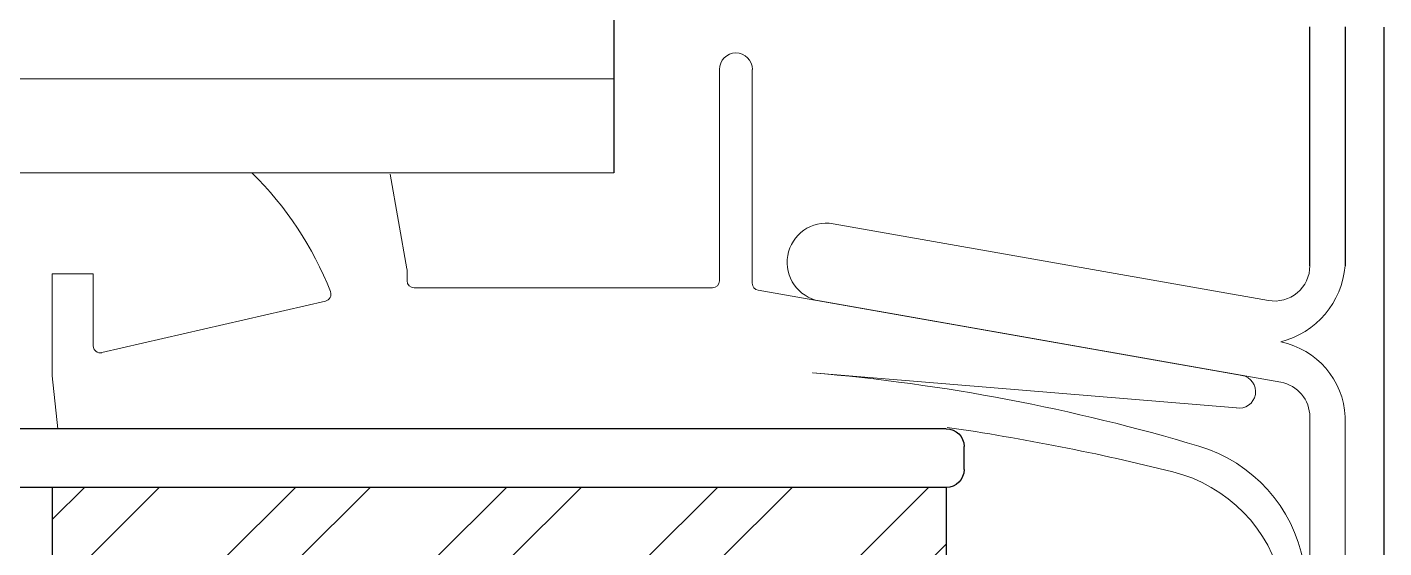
# Model space of a CAD drawing. Header units: inches. Extents: x -154 to 13, y 2 to 55.
# Drawn here: x -120.818 to -118.545, y 31.968 to 32.841 of the extents above; entities that cross this region are included whole.
import ezdxf

# ---------------------------------------------------------------- set-up
doc = ezdxf.new("R2010")
doc.units = ezdxf.units.IN
doc.header["$LTSCALE"] = 2
doc.header["$MEASUREMENT"] = 0
doc.layers.get('0').update_dxf_attribs({"linetype": 'CONTINUOUS'})
doc.layers.add('VELUX_Skylight', color=7, linetype='CONTINUOUS')

# ---------------------------------------------------------------- blocks, each defined once
blk = doc.blocks.new('A$C542E2BF1')
at = {"color": 7, "linetype": 'Continuous', "lineweight": 30}
for p, q in [((0, 0.0984), (2.8692, 0.0984)), ((-0.0299, 0.0299), (-0.0299, 0.0685)), ((0, 0), (2.2335, 0))]:
    blk.add_line(p, q, dxfattribs=at)
for centre, start, end in [((0, 0.0685), 90, 180), ((0, 0.0299), 180, 270)]:
    blk.add_arc(centre, 0.0299, start, end, dxfattribs=at)

msp = doc.modelspace()

# ---------------------------------------------------------------- hatches: boundary and pattern name
h = msp.add_hatch()
h.set_pattern_fill('STEEL', color=8, scale=2, style=0)
h.set_pattern_definition([(45, (-189.00682, 21.6421), (-0.1767767, 0.1767767), []), (45, (-189.00682, 21.7671), (-0.1767767, 0.1767767), [])])
h.paths.add_polyline_path([(-120.6509, 31.8193, -0.414214), (-120.5259, 31.9443), (-119.5279, 31.9443, -0.414214), (-119.4029, 31.8193), (-119.4029, 31.2978), (-119.2779, 31.2978), (-119.2779, 32.0693), (-120.7759, 32.0693), (-120.7759, 26.5811), (-119.2779, 26.5811), (-119.2779, 31.2978), (-119.4029, 31.2978), (-119.4029, 26.8311, -0.414214), (-119.5279, 26.7061), (-120.5259, 26.7061, -0.414214), (-120.6509, 26.8311)])

# ---------------------------------------------------------------- linework, layer by layer
at = {"color": 7}
for p, q in [((-120.7759, 32.0693), (-120.7759, 26.0811)), ((-119.2779, 32.0693), (-120.7717, 32.0693)), ((-119.2779, 32.0693), (-120.7717, 32.0693)), ((-119.2779, 32.0693), (-119.2779, 26.5811)), ((-119.2779, 32.0693), (-119.2779, 26.5811)), ((-119.2779, 32.0693), (-119.2779, 26.5811)), ((-119.2779, 32.0693), (-119.2779, 26.5803))]:
    msp.add_line(p, q, dxfattribs=at)
at = {"layer": 'VELUX_Skylight'}
for p, q in [((-119.8346, 33.2659), (-119.8346, 32.5966)), ((-118.6687, 32.4409), (-118.6687, 32.8413)), ((-118.6096, 32.8413), (-118.6096, 32.4409)), ((-118.5446, 32.8408), (-118.5447, 32.8408)), ((-118.5447, 32.8408), (-118.5447, 30.7272))]:
    msp.add_line(p, q, dxfattribs=at)
at = {"layer": 'VELUX_Skylight', "color": 7, "linetype": 'Continuous', "lineweight": 15}
for p, q in [((-119.6579, 32.4158), (-119.6579, 32.7701)), ((-119.6028, 32.7701), (-119.6028, 32.4116)), ((-119.8346, 32.7541), (-122.7236, 32.7541)), ((-119.8346, 32.5966), (-122.7236, 32.5966)), ((-120.2094, 32.5943), (-120.1815, 32.4359)), ((-119.4674, 32.5114), (-118.738, 32.3827)), ((-120.7759, 32.4276), (-120.707, 32.4276)), ((-120.7759, 32.2564), (-120.7759, 32.4276)), ((-120.707, 32.4276), (-120.707, 32.3068)), ((-120.1812, 32.4325), (-120.1812, 32.4158)), ((-120.1694, 32.4039), (-119.6697, 32.4039)), ((-119.593, 32.4), (-118.7823, 32.257)), ((-120.6925, 32.2953), (-120.3179, 32.3817)), ((-118.7175, 32.2456), (-119.4902, 32.3819)), ((-118.7918, 32.2027), (-119.5017, 32.2615)), ((-120.7665, 32.1677), (-120.7759, 32.2564)), ((-118.6687, 30.7277), (-118.6687, 32.1874)), ((-118.6096, 32.1874), (-118.6096, 30.7277))]:
    msp.add_line(p, q, dxfattribs=at)
for centre, radius, start, end in [((-119.6303, 32.7701), 0.0276, 0, 180), ((-120.8411, 32.1892), 0.5709, 21.4061, 45.5367), ((-119.4788, 32.4466), 0.0657, 79.9992, 259.9992), ((-118.7277, 32.4409), 0.0591, 259.9992, 0), ((-118.753, 32.4527), 0.1439, 284.2978, 355.301), ((-120.2009, 32.4325), 0.0197, 0, 10), ((-120.3206, 32.3932), 0.0118, 283, 21.4061), ((-120.1694, 32.4158), 0.0118, 180, 270), ((-119.6697, 32.4158), 0.0118, 270, 0), ((-119.591, 32.4116), 0.0118, 180, 259.9992), ((-120.6952, 32.3068), 0.0119, 180, 283), ((-118.7437, 32.1816), 0.1343, 2.4896, 78.7125), ((-119.7711, 29.0822), 3.1907, 73.3078, 85.1557), ((-118.7871, 32.2299), 0.0276, 260.1503, 79.9992), ((-118.7277, 32.1874), 0.0591, 0, 79.9992), ((-119.8266, 28.3846), 3.8252, 75.9565, 81.7306), ((-118.9255, 31.8987), 0.25, 10.31, 73.5262), ((-118.959, 31.853), 0.25, 12.4878, 75.9565)]:
    msp.add_arc(centre, radius, start, end, dxfattribs=at)

# ---------------------------------------------------------------- block references
at = {"xscale": -1}
msp.add_blockref('A$C542E2BF1', (-119.2779, 32.0693), dxfattribs=at)

doc.saveas('drawing.dxf')
